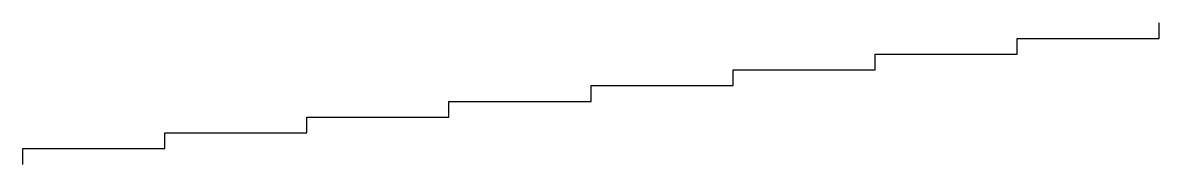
# Model space of a CAD drawing. Header units: millimetres. Extents: x 0 to 8, y 0 to 1.
import ezdxf

# ---------------------------------------------------------------- set-up
doc = ezdxf.new("R2010")
doc.units = ezdxf.units.MM
doc.header["$LTSCALE"] = 500

msp = doc.modelspace()

# ---------------------------------------------------------------- linework, layer by layer
for p, q in [((8, 0.8889), (8, 1)), ((7, 0.7778), (7, 0.8889)), ((7, 0.8889), (8, 0.8889)), ((6, 0.6667), (6, 0.7778)), ((6, 0.7778), (7, 0.7778)), ((5, 0.5556), (5, 0.6667)), ((5, 0.6667), (6, 0.6667)), ((4, 0.4444), (4, 0.5556)), ((4, 0.5556), (5, 0.5556)), ((3, 0.3333), (3, 0.4444)), ((3, 0.4444), (4, 0.4444)), ((2, 0.2222), (2, 0.3333)), ((2, 0.3333), (3, 0.3333)), ((1, 0.1111), (1, 0.2222)), ((1, 0.2222), (2, 0.2222)), ((0, 0), (0, 0.1111)), ((0, 0.1111), (1, 0.1111))]:
    msp.add_line(p, q)

doc.saveas('drawing.dxf')
